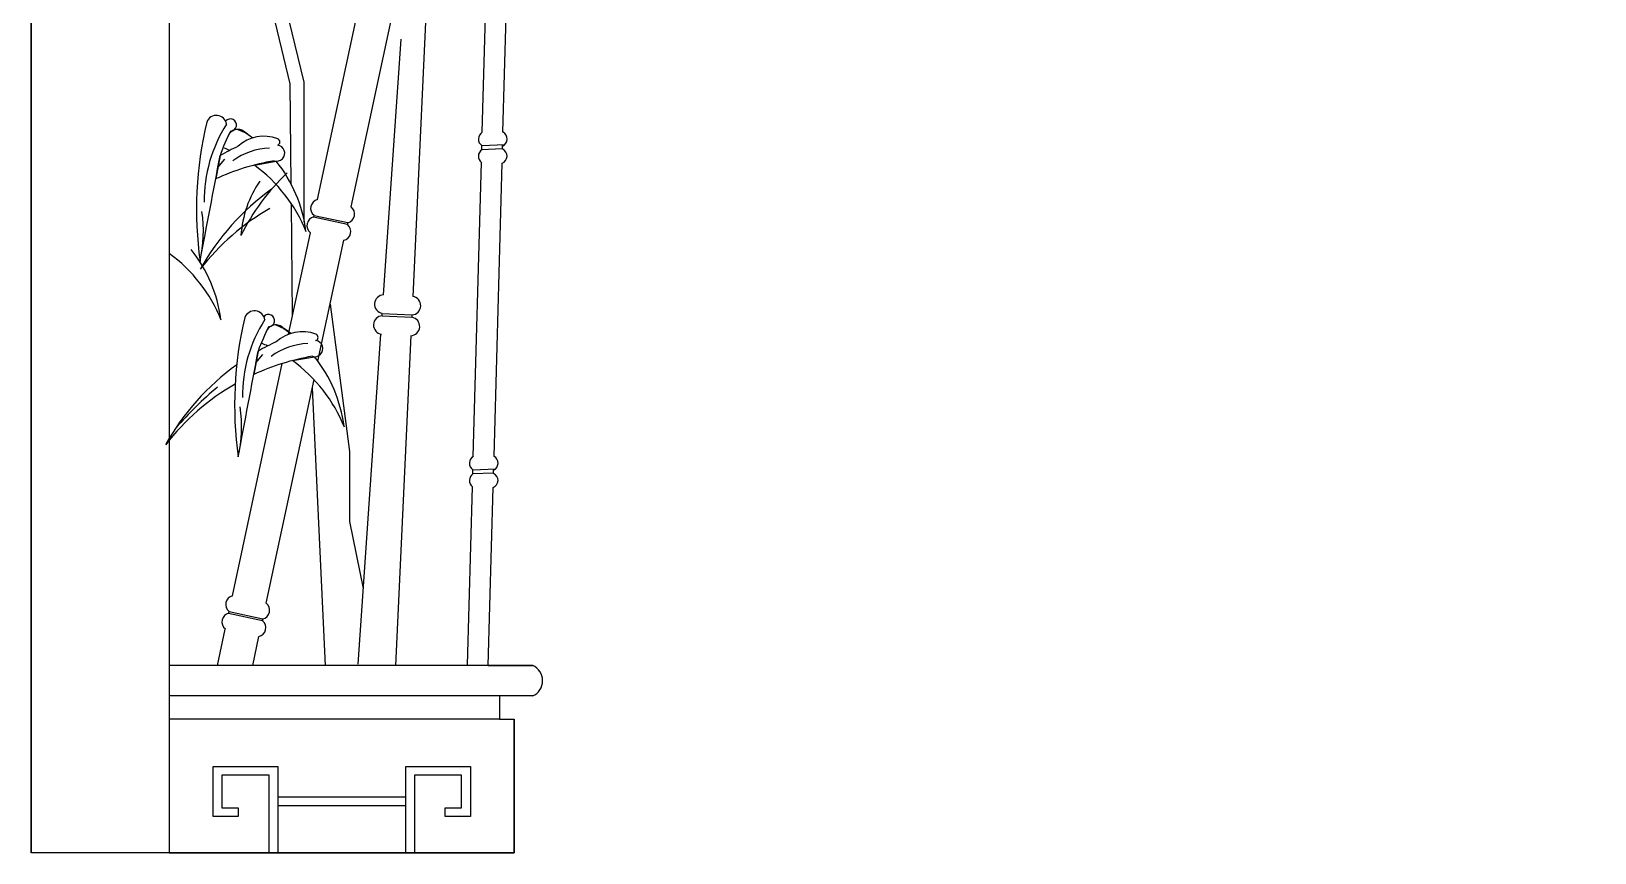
# Model space of a CAD drawing. Extents: x 195 to 3795, y 1003 to 3403.
# Drawn here: x 195 to 1995, y 1003 to 1949 of the extents above; entities that cross this region are included whole.
import ezdxf

# ---------------------------------------------------------------- set-up
doc = ezdxf.new("R2010")
doc.units = 0
doc.header["$LTSCALE"] = 60
doc.header["$MEASUREMENT"] = 0
for name, color, linetype in [('3', 3, 'CONTINUOUS'), ('4', 4, 'CONTINUOUS'), ('7', 7, 'CONTINUOUS')]:
    doc.layers.add(name, color=color, linetype=linetype)

msp = doc.modelspace()

# ---------------------------------------------------------------- linework, layer by layer
at = {"layer": '3', "linetype": 'BYBLOCK'}
for p, q in [((713.9, 1816.9), (740.1, 1818.1)), ((713.2, 1812.5), (737.6, 1813.6)), ((559.1, 1726.1), (520.1, 1734.4)), ((520.6, 1736.6), (559.4, 1728.3)), ((598.9, 1621.1), (633.3, 1619.4)), ((599.1, 1623.8), (633.5, 1622.2)), ((702.8, 1439.3), (727.2, 1440.4)), ((703.5, 1443.7), (729.8, 1444.9))]:
    msp.add_line(p, q, dxfattribs=at)
for points in [[(713.7, 1812), (713.9, 1816.9)], [(703.4, 1438.9), (703.5, 1443.7)], [(468.7, 1002.9), (468.7, 1092.3), (414.3, 1092.3), (414.3, 1054.4), (433.2, 1054.4), (433.2, 1044.4), (404.3, 1044.4), (404.3, 1102.3), (478.7, 1102.3), (478.7, 1002.9)], [(626.1, 1002.9), (626.1, 1102.3), (700.5, 1102.3), (700.5, 1044.4), (671.5, 1044.4), (671.5, 1054.4), (690.5, 1054.4), (690.5, 1092.3), (636.1, 1092.3), (636.1, 1002.9)], [(478.7, 1067.4), (626.1, 1067.4)], [(478.7, 1057.4), (626.1, 1057.4)]]:
    msp.add_lwpolyline(points, dxfattribs=at)
for centre, radius, start, end in [((820.6, 1743.5), 435.4, 166.6417, 187.9006), ((554.8, 1754.5), 160.6, 147.1805, 180.9505), ((408.1, 1839.8), 11.9, 8.1882, 159.1432), ((424.2, 1840.6), 7.05, 271.64, 140.3865), ((622.2, 1732.1), 222.3, 152.8343, 160.7294), ((432.8, 1823.5), 12.1, 41.562, 163.2311), ((463, 1783.5), 44.2, 69.1434, 132.4827), ((351.4, 1698.2), 161.1, 52.3219, 55.8365), ((477.3, 1821.1), 3.94, 290.8564, 69.1434), ((-72386, 15537.9), 74082.3, 349.221534, 349.317379), ((551.3, 1561.5), 280.7, 114.8909, 119.6643), ((348.6, 1652.5), 175.5, 64.8117, 67.0458), ((472.5, 1737.1), 77.1, 92.3761, 126.0894), ((477.5, 1808.3), 9.29, 252.5723, 82.3472), ((520.7, 1532), 271.4, 99.7682, 114.7154), ((664.6, 1601.1), 254.3, 133.534, 153.7866), ((348.6, 1652.5), 175.5, 21.8019, 53.9646), ((351.4, 1698.2), 161.1, 7.2665, 38.7053), ((635.2, 1538.6), 280.7, 125.6731, 150.9979), ((559.4, 1705.7), 123.2, 145.164, 176.4083), ((238.1, 1718.5), 155.1, 347.0249, 8.398), ((604.6, 1509.1), 271.4, 119.8148, 142.3787), ((250.6, 1550.8), 175.5, 21.8019, 53.9646), ((253.4, 1596.5), 161.1, 7.2665, 38.7053), ((452, 1614.8), 11.9, 8.1882, 159.1432), ((468.1, 1615.5), 7.05, 271.64, 140.3865), ((864.5, 1518.5), 435.4, 166.6417, 187.9006), ((598.8, 1529.5), 160.6, 147.1805, 180.9505), ((666.1, 1507), 222.3, 152.8343, 160.7294), ((476.7, 1598.4), 12.1, 41.562, 163.2311), ((506.9, 1558.5), 44.2, 69.1434, 132.4827), ((395.3, 1473.2), 161.1, 52.3219, 55.8365), ((595.2, 1336.5), 280.7, 114.8909, 119.6643), ((392.5, 1427.5), 175.5, 64.8117, 67.0458), ((516.5, 1512), 77.1, 92.3761, 126.0894), ((521.4, 1583.2), 9.29, 252.5723, 82.3472), ((521.2, 1596.1), 3.94, 290.8564, 69.1434), ((-72342.1, 15312.9), 74082.3, 349.221534, 349.317379), ((564.7, 1306.9), 271.4, 99.7682, 114.7154), ((392.5, 1427.5), 175.5, 21.8019, 53.9646), ((395.3, 1473.2), 161.1, 7.2665, 38.7053), ((595.2, 1336.5), 280.7, 125.6731, 150.9979), ((564.7, 1306.9), 271.4, 119.8148, 142.3787), ((701.6, 1192.9), 452.9, 130.1837, 138.6706), ((282.1, 1493.4), 155.1, 347.0249, 8.398)]:
    msp.add_arc(centre, radius, start, end, dxfattribs=at)
at = {"layer": '4', "linetype": 'BYBLOCK'}
for p, q in [((721.1, 1218.4), (772.4, 1218.4)), ((734.1, 1183.3), (734.1, 1156.7)), ((772.4, 1183.3), (734.1, 1183.3)), ((734.1, 1156.7), (750.9, 1156.7)), ((750.9, 1156.7), (750.9, 1002.9))]:
    msp.add_line(p, q, dxfattribs=at)
for points in [[(750.9, 1002.9), (195, 1002.9), (195, 3402.9)], [(1995, 3402.9), (195, 3402.9), (195, 1002.9)], [(353.8, 3402.9), (353.8, 1002.9)], [(738.1, 1832.4), (745.6, 2099.9)], [(737.6, 1813.6), (737.7, 1818)], [(737.6, 1813.6), (737.7, 1816.4)], [(727.8, 1459.2), (737.1, 1796.7)], [(727.2, 1440.4), (727.4, 1444.8)], [(727.2, 1440.4), (727.3, 1443.2)], [(721.1, 1218.4), (726.8, 1423.5)], [(772.4, 1218.4), (721.1, 1218.4)], [(353.8, 1002.9), (750.9, 1002.9), (750.9, 1156.7)]]:
    msp.add_lwpolyline(points, dxfattribs=at)
for centre, radius, start, end in [((733.7, 1824.5), 9.06, 296.265, 60.5527), ((734.1, 1804.8), 8.67, 290.7975, 65.2885), ((723.3, 1451.3), 9.06, 296.265, 60.5527), ((723.7, 1431.6), 8.67, 290.7975, 65.2885), ((764.4, 1200.9), 19.3, 294.3524, 65.6476)]:
    msp.add_arc(centre, radius, start, end, dxfattribs=at)
at = {"layer": '7', "linetype": 'BYBLOCK'}
for p, q in [((432.8, 1835.6), (441.9, 1831.5)), ((441.9, 1831.5), (449.9, 1825.7)), ((412.4, 1805.4), (407.3, 1778.5)), ((409.8, 1791.9), (417.7, 1801.3)), ((451.9, 1794.4), (477.1, 1799)), ((559.4, 1728.3), (559.1, 1726.1)), ((476.7, 1610.6), (485.8, 1606.5)), ((485.8, 1606.5), (493.8, 1600.7)), ((456.3, 1580.4), (451.2, 1553.4)), ((453.7, 1566.9), (461.6, 1576.3)), ((495.8, 1569.4), (521, 1573.9)), ((461.2, 1269.8), (422.2, 1278.2)), ((422.7, 1280.4), (461.5, 1272.1)), ((461.5, 1272.1), (461.2, 1269.8)), ((721.1, 1218.4), (353.8, 1218.4)), ((734.1, 1183.3), (353.8, 1183.3)), ((734.1, 1156.7), (353.8, 1156.7))]:
    msp.add_line(p, q, dxfattribs=at)
for points in [[(634.5, 1643.3), (658.2, 2150.4)], [(563.3, 1746.4), (636.7, 2088.5)], [(714.3, 1832.3), (721.7, 2100.6)], [(524.5, 1754.8), (590.6, 2063.1)], [(494.3, 1772.6), (493.2, 1888), (458.9, 2030.6)], [(509.1, 1728.6), (509.1, 1889.9), (474.8, 2032.5)], [(600.6, 1645.1), (620.9, 1939.5)], [(713.7, 1812), (713.9, 1816.9)], [(703.9, 1459.1), (713.3, 1797.4)], [(495.8, 1621), (494.5, 1750)], [(520.1, 1734.4), (520.6, 1736.6)], [(520.2, 1734.8), (520.6, 1736.6)], [(558.9, 1726.1), (559.4, 1728.3)], [(559.4, 1728.2), (559.4, 1728.3)], [(491.2, 1599.8), (516.3, 1716.6)], [(525.1, 1568.6), (555, 1707.9)], [(539.2, 1634.3), (561.5, 1464.7), (561.5, 1384), (577.2, 1307.2)], [(598.9, 1621.1), (599.1, 1623.8)], [(633.4, 1619.3), (633.5, 1622)], [(571.2, 1219.9), (597.4, 1599.9)], [(614.7, 1218.4), (632.4, 1598.2)], [(426.6, 1298.6), (484, 1566)], [(465.4, 1290.2), (520.6, 1547.5)], [(533.9, 1218.4), (518.6, 1538.2)], [(703.4, 1438.9), (703.5, 1443.7)], [(697.3, 1219.1), (703, 1424.2)], [(422.2, 1278.2), (422.7, 1280.4)], [(422.3, 1278.6), (422.7, 1280.4)], [(409.4, 1218.4), (418.4, 1260.4)], [(461, 1269.9), (461.5, 1272.1)], [(461.5, 1271.9), (461.5, 1272.1)], [(450, 1218.4), (457.1, 1251.7)]]:
    msp.add_lwpolyline(points, dxfattribs=at)
for centre, radius, start, end in [((718.8, 1824.5), 9.06, 120.1234, 236.6943), ((718.8, 1804.6), 9.06, 123.3057, 232.4813), ((526.9, 1744.8), 10.3, 103.8233, 231.9559), ((557, 1738.2), 10.3, 283.3364, 52.4384), ((522.7, 1724.8), 10.3, 102.8938, 231.9217), ((552.6, 1718), 10.3, 282.4114, 51.5133), ((600.9, 1634.4), 10.7, 91.8216, 260.2792), ((632.7, 1632.7), 10.7, 273.8439, 82.3015), ((599.7, 1610.4), 10.7, 93.9045, 262.3621), ((631.5, 1608.8), 10.7, 271.8823, 80.3399), ((708.5, 1451.3), 9.06, 120.1234, 236.6943), ((708.5, 1431.4), 9.06, 123.3057, 232.4813), ((429.1, 1288.6), 10.3, 103.8233, 231.9559), ((424.8, 1268.6), 10.3, 102.8938, 231.9217), ((459.1, 1282), 10.3, 283.3364, 52.4384), ((454.8, 1261.8), 10.3, 282.4114, 51.5133)]:
    msp.add_arc(centre, radius, start, end, dxfattribs=at)

doc.saveas('drawing.dxf')
